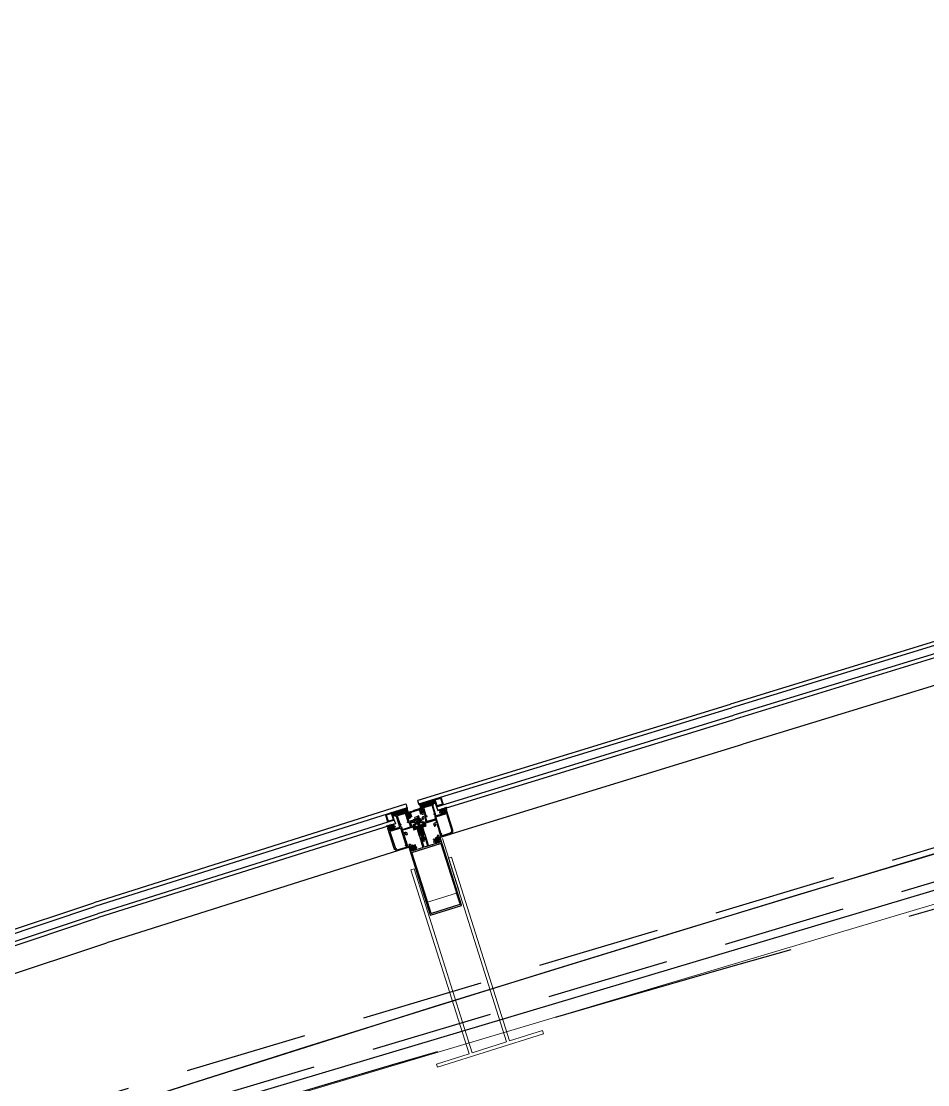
# Model space of a CAD drawing. Header units: millimetres. Extents: x 62878 to 70819, y -67946 to -61850.
# Drawn here: x 63865.6 to 64004.2, y -62185.2 to -62022.5 of the extents above; entities that cross this region are included whole.
import ezdxf

# ---------------------------------------------------------------- set-up
doc = ezdxf.new("R2010")
doc.units = ezdxf.units.MM
doc.linetypes.add('HIDDEN', pattern=[0.375, 0.25, -0.125])
doc.layers.add('alan hesabı1', color=7, linetype='Continuous', plot=False)
for name, color, linetype, lineweight in [('BA DÖŞ.-yeni', 11, 'Continuous', 30), ('Dog_dos_yeni', 63, 'Continuous', 5), ('DOGRAMA', 171, 'Continuous', 0), ('DUV.ALÇ.-yeni', 20, 'Continuous', 25), ('GOR-2', 152, 'Continuous', 20)]:
    doc.layers.add(name, color=color, linetype=linetype, lineweight=lineweight)
pattern_1 = [(332.55141, (63824.86713, -62189.18215), (-0.07317621, -0.14087869), [])]
pattern_2 = [(242.09214, (64034.75655, -62123.7054), (0.1402876, -0.0743031), [])]

# ---------------------------------------------------------------- blocks, each defined once
blk = doc.blocks.new('a2we')
at = {"lineweight": 5, "ltscale": 0.5}
for p, q in [((-198.1, -420.1), (-197.1, -419.7)), ((-194.9, -421.4), (-198.1, -420.1)), ((-193.9, -421), (-198.1, -420.1)), ((-198.1, -422.7), (-197.1, -422.3)), ((-194.9, -424), (-198.1, -422.7)), ((-193.9, -423.6), (-198.1, -422.7)), ((-197.6, -417.6), (-196.6, -417.2)), ((-194.2, -418.3), (-197.6, -417.6)), ((-195.2, -418.6), (-197.6, -417.6)), ((-196.9, -417.9), (-197.1, -418.3)), ((-197.1, -419.7), (-197.1, -418.4)), ((-197.1, -419.7), (-193.9, -421)), ((-197.1, -419.7), (-193.9, -421)), ((-197.1, -422.3), (-197.1, -420.5)), ((-197.1, -422.3), (-193.9, -423.6)), ((-197.1, -422.3), (-193.9, -423.6)), ((-196, -415.3), (-196.6, -417.2)), ((-196.6, -417.2), (-194.2, -418.3)), ((-196, -415.3), (-195.5, -417.7)), ((-194.2, -418.3), (-195.2, -418.6)), ((-195.2, -418.6), (-194.9, -419.3)), ((-194.9, -420.6), (-194.9, -419.4)), ((-193.9, -421), (-194.9, -421.4)), ((-194.9, -423.2), (-194.9, -421.4)), ((-198.1, -425.2), (-197.1, -424.9)), ((-194.9, -426.5), (-198.1, -425.2)), ((-193.9, -426.1), (-198.1, -425.2)), ((-198.1, -427.7), (-197.1, -427.3)), ((-194.9, -429), (-198.1, -427.7)), ((-193.9, -428.6), (-198.1, -427.7)), ((-198.1, -429.9), (-197.1, -429.6)), ((-194.9, -431.2), (-198.1, -429.9)), ((-193.9, -430.9), (-198.1, -429.9)), ((-198.1, -432.2), (-197.1, -431.8)), ((-194.9, -433.5), (-198.1, -432.2)), ((-193.9, -433.1), (-198.1, -432.2)), ((-198.1, -434.4), (-197.1, -434.1)), ((-194.9, -435.7), (-198.1, -434.4)), ((-193.9, -435.4), (-198.1, -434.4)), ((-198.1, -436.7), (-197.1, -436.4)), ((-194.9, -438), (-198.1, -436.7)), ((-193.9, -437.7), (-198.1, -436.7)), ((-198.1, -439), (-197.1, -438.7)), ((-194.9, -440.3), (-198.1, -439)), ((-193.9, -440), (-198.1, -439)), ((-197.1, -424.9), (-197.1, -423.1)), ((-197.1, -424.9), (-193.9, -426.1)), ((-197.1, -424.9), (-193.9, -426.1)), ((-197.1, -427.3), (-197.1, -425.6)), ((-197.1, -427.3), (-193.9, -428.6)), ((-197.1, -427.3), (-193.9, -428.6)), ((-197.1, -429.6), (-197.1, -428)), ((-197.1, -429.6), (-193.9, -430.9)), ((-197.1, -429.6), (-193.9, -430.9)), ((-197.1, -431.8), (-197.1, -430.3)), ((-197.1, -431.8), (-193.9, -433.1)), ((-197.1, -431.8), (-193.9, -433.1)), ((-197.1, -434.1), (-197.1, -432.5)), ((-197.1, -434.1), (-193.9, -435.4)), ((-197.1, -434.1), (-193.9, -435.4)), ((-197.1, -436.4), (-197.1, -434.8)), ((-197.1, -436.4), (-193.9, -437.7)), ((-197.1, -436.4), (-193.9, -437.7)), ((-197.1, -438.7), (-197.1, -437.1)), ((-197.1, -438.7), (-193.9, -440)), ((-197.1, -438.7), (-193.9, -440)), ((-193.9, -423.6), (-194.9, -424)), ((-194.9, -425.7), (-194.9, -424)), ((-193.9, -426.1), (-194.9, -426.5)), ((-194.9, -428.2), (-194.9, -426.5)), ((-193.9, -428.6), (-194.9, -429)), ((-194.9, -430.5), (-194.9, -429)), ((-193.9, -430.9), (-194.9, -431.2)), ((-194.9, -432.7), (-194.9, -431.2)), ((-193.9, -433.1), (-194.9, -433.5)), ((-194.9, -435), (-194.9, -433.5)), ((-193.9, -435.4), (-194.9, -435.7)), ((-194.9, -437.3), (-194.9, -435.7)), ((-193.9, -437.7), (-194.9, -438)), ((-194.9, -439.6), (-194.9, -438)), ((-192.8, -453.3), (-199.2, -453.3)), ((-199.2, -454.6), (-199.2, -453.3)), ((-198.1, -441.3), (-197.1, -441)), ((-194.9, -442.6), (-198.1, -441.3)), ((-193.9, -442.3), (-198.1, -441.3)), ((-198.1, -443.6), (-197.1, -443.3)), ((-194.9, -444.9), (-198.1, -443.6)), ((-193.9, -444.6), (-198.1, -443.6)), ((-198.1, -445.9), (-197.1, -445.6)), ((-193.9, -446.9), (-198.1, -445.9)), ((-194.9, -447.2), (-198.1, -445.9)), ((-197.1, -447.9), (-198.1, -448.2)), ((-194.9, -449.5), (-198.1, -448.2)), ((-198.1, -448.2), (-193.9, -449.2)), ((-198.1, -450.5), (-197.1, -450.2)), ((-194.9, -451.8), (-198.1, -450.5)), ((-193.9, -451.5), (-198.1, -450.5)), ((-197.1, -441), (-197.1, -439.4)), ((-197.1, -441), (-193.9, -442.3)), ((-197.1, -443.3), (-197.1, -441.7)), ((-197.1, -443.3), (-193.9, -444.6)), ((-197.1, -445.6), (-197.1, -444)), ((-197.1, -445.6), (-193.9, -446.9)), ((-197.1, -445.6), (-193.9, -446.9)), ((-197.1, -447.9), (-197.1, -446.3)), ((-193.9, -449.2), (-197.1, -447.9)), ((-197.1, -450.2), (-197.1, -448.6)), ((-197.1, -450.2), (-193.9, -451.5)), ((-197.1, -453.3), (-197.1, -450.9)), ((-193.9, -440), (-194.9, -440.3)), ((-194.9, -441.8), (-194.9, -440.3)), ((-193.9, -442.3), (-194.9, -442.6)), ((-194.9, -444.1), (-194.9, -442.6)), ((-193.9, -444.6), (-194.9, -444.9)), ((-194.9, -446.4), (-194.9, -444.9)), ((-193.9, -446.9), (-194.9, -447.2)), ((-194.9, -448.7), (-194.9, -447.2)), ((-193.9, -449.2), (-194.9, -449.5)), ((-194.9, -451), (-194.9, -449.5)), ((-193.9, -451.5), (-194.9, -451.8)), ((-194.9, -453.3), (-194.9, -451.8)), ((-192.8, -454.6), (-192.8, -453.3))]:
    blk.add_line(p, q, dxfattribs=at)
blk.add_lwpolyline([(-196.5, -455.7), (-196.1, -455.4), (-195.9, -455.4), (-195.6, -455.7)], dxfattribs=at)
for centre, radius, start, end in [((-196.9, -418.4), 0.2, 155.3251, 180), ((-195.1, -419.4), 0.2, 0, 19.1116), ((-195.7, -449.5), 6.19, 234.7573, 262.4905), ((-196.4, -449.5), 6.19, 277.5095, 305.2427)]:
    blk.add_arc(centre, radius, start, end, dxfattribs=at)

msp = doc.modelspace()

# ---------------------------------------------------------------- hatches: boundary and pattern name
at = {"layer": 'DOGRAMA', "lineweight": -2}
h = msp.add_hatch(dxfattribs=at)
h.set_pattern_fill('ANSI31', color=256, scale=0.04, angle=669.9197, style=0)
h.set_pattern_definition([(332.09214, (63805.13343, -62194.31222), (-0.05944248, -0.11223008), [])])
h.paths.add_polyline_path([(63927.89, -62142.4, 0.414214), (63927.88, -62142.43), (63926.63, -62142.82, 0.153231), (63926.36, -62142.27), (63927.73, -62141.85)])
h.paths.add_polyline_path([(63928.17, -62142.34), (63927.93, -62142.42, 0.414214), (63927.89, -62142.4), (63927.73, -62141.85), (63927.99, -62141.77)])
h = msp.add_hatch(dxfattribs=at)
h.set_pattern_fill('AR-HBONE', color=256, scale=0.03, angle=669.9197, style=0)
h.set_pattern_definition([(242.09214, (63943.37818, -62175.14155), (0.04987805, -0.1622103), [0.36, -0.12]), (332.09214, (63943.32202, -62175.2476), (0.04987805, -0.1622103), [0.36, -0.12])])
h.paths.add_polyline_path([(63928.67, -62142.19), (63928.91, -62142.12), (63928.73, -62141.54), (63927.99, -62141.77), (63928.17, -62142.34)])
h = msp.add_hatch(dxfattribs=at)
h.set_pattern_fill('AR-HBONE', color=256, scale=0.03, angle=671.2975, style=0)
h.set_pattern_definition([(332.5514, (63929.2844, -62179.55311), (0.05117667, -0.16180528), [0.36, -0.12]), (242.5514, (63929.39089, -62179.60842), (0.05117667, -0.16180528), [0.36, -0.12])])
h.paths.add_polyline_path([(63922.66, -62144.08), (63922.42, -62144.16), (63922.24, -62143.59), (63922.97, -62143.35), (63923.15, -62143.92)])
h = msp.add_hatch(dxfattribs=at)
h.set_pattern_fill('ANSI31', color=256, scale=0.04, angle=671.2975, style=0)
h.set_pattern_definition([(242.55141, (64053.91691, -62116.73701), (0.11270295, -0.05854097), [])])
h.paths.add_polyline_path([(63923.41, -62143.81, -0.414214), (63923.44, -62143.83), (63924.69, -62143.44, -0.153231), (63924.6, -62142.84), (63923.24, -62143.27)])
h.paths.add_polyline_path([(63923.15, -62143.92), (63923.39, -62143.85, -0.414214), (63923.41, -62143.81), (63923.24, -62143.27), (63922.97, -62143.35)])
h = msp.add_hatch(dxfattribs=at)
h.set_pattern_fill('ANSI31', color=256, scale=0.05, angle=671.2975, style=0)
h.set_pattern_definition(pattern_1)
edge = h.paths.add_edge_path(flags=16)
edge.add_arc((63925.35, -62143.79), 0.668, 190.6757, 204.4271, ccw=False)
edge.add_line((63924.69, -62143.91), (63924.97, -62143.83))
edge.add_line((63924.97, -62143.83), (63925.02, -62143.98))
edge.add_line((63925.02, -62143.98), (63924.74, -62144.07))
edge = h.paths.add_edge_path()
edge.add_line((63925.19, -62144.26), (63925.08, -62144.29))
edge.add_line((63925.08, -62144.29), (63925.01, -62144.07))
edge.add_line((63925.01, -62144.07), (63924.83, -62144.12))
edge.add_line((63924.83, -62144.12), (63924.87, -62144.24))
edge.add_line((63924.87, -62144.24), (63924.77, -62144.27))
edge.add_arc((63925.01, -62143.9), 0.442, 158.2438, 236.8591, ccw=False)
edge.add_line((63924.6, -62143.73), (63924.7, -62143.7))
edge.add_line((63924.7, -62143.7), (63924.73, -62143.82))
edge.add_line((63924.73, -62143.82), (63924.91, -62143.76))
edge.add_line((63924.91, -62143.76), (63924.84, -62143.53))
edge.add_line((63924.84, -62143.53), (63925.79, -62143.22))
edge.add_arc((63925.81, -62143.27), 0.05, -65.7388, 107.5514, ccw=False)
edge.add_line((63925.83, -62143.32), (63925.13, -62143.59))
edge.add_arc((63925.16, -62143.69), 0.1, 111.1261, 197.5514)
edge.add_line((63925.07, -62143.72), (63925.22, -62144.2))
edge.add_arc((63925.17, -62144.21), 0.05, -72.4486, 17.5514, ccw=False)
h = msp.add_hatch(dxfattribs=at)
h.set_pattern_fill('ANSI31', color=256, scale=0.05, angle=669.9197, style=0)
h.set_pattern_definition(pattern_2)
edge = h.paths.add_edge_path(flags=16)
edge.add_arc((63926.28, -62143.48), 0.668, 10.2165, 23.9678)
edge.add_line((63926.89, -62143.21), (63926.62, -62143.3))
edge.add_line((63926.62, -62143.3), (63926.67, -62143.45))
edge.add_line((63926.67, -62143.45), (63926.94, -62143.37))
edge = h.paths.add_edge_path()
edge.add_line((63926.69, -62143.78), (63926.79, -62143.75))
edge.add_line((63926.79, -62143.75), (63926.72, -62143.52))
edge.add_line((63926.72, -62143.52), (63926.9, -62143.46))
edge.add_line((63926.9, -62143.46), (63926.94, -62143.58))
edge.add_line((63926.94, -62143.58), (63927.03, -62143.55))
edge.add_arc((63926.62, -62143.38), 0.442, 337.7845, 416.3998)
edge.add_line((63926.87, -62143.01), (63926.77, -62143.04))
edge.add_line((63926.77, -62143.04), (63926.81, -62143.15))
edge.add_line((63926.81, -62143.15), (63926.63, -62143.21))
edge.add_line((63926.63, -62143.21), (63926.56, -62142.98))
edge.add_line((63926.56, -62142.98), (63925.6, -62143.27))
edge.add_arc((63925.61, -62143.31), 0.05, 107.0921, 280.3823)
edge.add_line((63925.62, -62143.36), (63926.36, -62143.19))
edge.add_arc((63926.38, -62143.29), 0.1, 17.0921, 103.5174, ccw=False)
edge.add_line((63926.48, -62143.26), (63926.62, -62143.75))
edge.add_arc((63926.67, -62143.73), 0.05, 197.0921, 287.0921)
h = msp.add_hatch(dxfattribs=at)
h.set_pattern_fill('ANSI31', color=256, scale=0.05, angle=669.9197, style=0)
h.set_pattern_definition(pattern_2)
edge = h.paths.add_edge_path(flags=16)
edge.add_arc((63930.06, -62143.16), 0.4, 275.5552, 298.6291, ccw=False)
edge.add_line((63930.1, -62143.56), (63930.03, -62143.32))
edge.add_line((63930.03, -62143.32), (63930.18, -62143.27))
edge.add_line((63930.18, -62143.27), (63930.26, -62143.51))
edge = h.paths.add_edge_path()
edge.add_arc((63930.06, -62143.16), 0.5, 250.2222, 323.962, ccw=False)
edge.add_line((63929.9, -62143.63), (63929.87, -62143.54))
edge.add_line((63929.87, -62143.54), (63929.98, -62143.5))
edge.add_line((63929.98, -62143.5), (63929.96, -62143.45))
edge.add_arc((63929.87, -62143.47), 0.1, 17.0921, 107.0921)
edge.add_line((63929.84, -62143.38), (63929.63, -62143.44))
edge.add_line((63929.63, -62143.44), (63929.58, -62143.27))
edge.add_line((63929.58, -62143.27), (63929.61, -62143.26))
edge.add_arc((63929.63, -62143.32), 0.065, 38.6828, 107.0921, ccw=False)
edge.add_arc((63929.71, -62143.26), 0.0327, 218.6828, 412.5224)
edge.add_arc((63929.63, -62143.41), 0.199, 61.1759, 111.4418)
edge.add_arc((63929.55, -62143.18), 0.05, 108.0643, 285.5775, ccw=False)
edge.add_arc((63929.63, -62143.44), 0.323, 68.7065, 108.0328, ccw=False)
edge.add_arc((63929.76, -62143.12), 0.02, 248.7065, 317.0921)
edge.add_line((63929.77, -62143.13), (63929.92, -62142.97))
edge.add_arc((63929.93, -62142.98), 0.015, -22.9079, 137.0921, ccw=False)
edge.add_line((63929.94, -62142.98), (63929.9, -62143.1))
edge.add_arc((63929.91, -62143.11), 0.02, 157.0921, 317.0921)
edge.add_line((63929.93, -62143.12), (63930.13, -62142.9))
edge.add_arc((63930.14, -62142.91), 0.015, -22.9079, 137.0921, ccw=False)
edge.add_line((63930.15, -62142.92), (63930.11, -62143.03))
edge.add_arc((63930.13, -62143.04), 0.02, 157.0921, 317.0921)
edge.add_line((63930.14, -62143.06), (63930.34, -62142.84))
edge.add_arc((63930.35, -62142.85), 0.015, -22.9079, 137.0921, ccw=False)
edge.add_line((63930.36, -62142.86), (63930.32, -62142.97))
edge.add_arc((63930.34, -62142.98), 0.02, 157.0921, 317.0921)
edge.add_line((63930.35, -62142.99), (63930.55, -62142.77))
edge.add_arc((63930.56, -62142.79), 0.015, -22.9079, 137.0921, ccw=False)
edge.add_line((63930.58, -62142.79), (63930.53, -62142.9))
edge.add_arc((63930.62, -62142.94), 0.1, 157.0921, 197.0921)
edge.add_line((63930.53, -62142.97), (63930.58, -62143.15))
edge.add_line((63930.58, -62143.15), (63930.37, -62143.21))
edge.add_arc((63930.4, -62143.31), 0.1, 107.0921, 197.0921)
edge.add_line((63930.31, -62143.34), (63930.33, -62143.4))
edge.add_line((63930.33, -62143.4), (63930.44, -62143.36))
edge.add_line((63930.44, -62143.36), (63930.47, -62143.46))
h = msp.add_hatch(dxfattribs=at)
h.set_pattern_fill('ANSI31', color=256, scale=0.05, angle=671.2975, style=0)
h.set_pattern_definition(pattern_1)
edge = h.paths.add_edge_path(flags=16)
edge.add_arc((63922.06, -62145.68), 0.4, 276.0145, 299.0884)
edge.add_line((63922.25, -62146.03), (63922.18, -62145.79))
edge.add_line((63922.18, -62145.79), (63922.02, -62145.83))
edge.add_line((63922.02, -62145.83), (63922.1, -62146.07))
edge = h.paths.add_edge_path()
edge.add_arc((63922.06, -62145.68), 0.5, 250.6815, 324.4213)
edge.add_line((63922.47, -62145.97), (63922.44, -62145.87))
edge.add_line((63922.44, -62145.87), (63922.32, -62145.91))
edge.add_line((63922.32, -62145.91), (63922.3, -62145.85))
edge.add_arc((63922.4, -62145.82), 0.1, 107.5514, 197.5514, ccw=False)
edge.add_line((63922.37, -62145.73), (63922.58, -62145.66))
edge.add_line((63922.58, -62145.66), (63922.52, -62145.49))
edge.add_line((63922.52, -62145.49), (63922.49, -62145.5))
edge.add_arc((63922.51, -62145.56), 0.065, 107.5514, 175.9607)
edge.add_arc((63922.41, -62145.55), 0.0327, 162.1211, 355.9607, ccw=False)
edge.add_arc((63922.56, -62145.63), 0.199, 103.2017, 153.4676, ccw=False)
edge.add_arc((63922.49, -62145.39), 0.05, 289.066, 466.5793)
edge.add_arc((63922.57, -62145.65), 0.323, 106.6108, 145.9371)
edge.add_arc((63922.29, -62145.46), 0.02, 257.5514, 325.9371, ccw=False)
edge.add_line((63922.28, -62145.48), (63922.07, -62145.43))
edge.add_arc((63922.06, -62145.45), 0.015, 77.5514, 237.5514)
edge.add_line((63922.06, -62145.46), (63922.16, -62145.53))
edge.add_arc((63922.15, -62145.54), 0.02, -102.4486, 57.5514, ccw=False)
edge.add_line((63922.15, -62145.56), (63921.86, -62145.5))
edge.add_arc((63921.85, -62145.51), 0.015, 77.5514, 237.5514)
edge.add_line((63921.85, -62145.53), (63921.95, -62145.59))
edge.add_arc((63921.94, -62145.61), 0.02, -102.4486, 57.5514, ccw=False)
edge.add_line((63921.94, -62145.63), (63921.65, -62145.57))
edge.add_arc((63921.64, -62145.58), 0.015, 77.5514, 237.5514)
edge.add_line((63921.64, -62145.59), (63921.74, -62145.66))
edge.add_arc((63921.73, -62145.68), 0.02, -102.4486, 57.5514, ccw=False)
edge.add_line((63921.73, -62145.7), (63921.44, -62145.63))
edge.add_arc((63921.44, -62145.65), 0.015, 77.5514, 237.5514)
edge.add_line((63921.43, -62145.66), (63921.52, -62145.72))
edge.add_arc((63921.47, -62145.81), 0.1, 17.5514, 57.5514, ccw=False)
edge.add_line((63921.57, -62145.78), (63921.62, -62145.96))
edge.add_line((63921.62, -62145.96), (63921.83, -62145.89))
edge.add_arc((63921.86, -62145.99), 0.1, 17.5514, 107.5514, ccw=False)
edge.add_line((63921.96, -62145.96), (63921.98, -62146.02))
edge.add_line((63921.98, -62146.02), (63921.86, -62146.05))
edge.add_line((63921.86, -62146.05), (63921.89, -62146.15))
h = msp.add_hatch(dxfattribs=at)
h.set_pattern_fill('ANSI31', color=256, scale=0.05, angle=671.2975, style=0)
h.set_pattern_definition(pattern_1)
edge = h.paths.add_edge_path(flags=16)
edge.add_arc((63926.75, -62146.76), 0.05, 197.5514, 287.5514)
edge.add_line((63926.77, -62146.81), (63926.83, -62146.79))
edge.add_arc((63926.81, -62146.74), 0.05, 287.5514, 377.5514)
edge.add_line((63926.86, -62146.73), (63926.79, -62146.51))
edge.add_line((63926.79, -62146.51), (63926.64, -62146.56))
edge.add_line((63926.64, -62146.56), (63926.71, -62146.78))
h.paths.add_polyline_path([(63926.59, -62146.42), (63926.75, -62146.37), (63926.66, -62146.11), (63926.51, -62146.16)], flags=16)
edge = h.paths.add_edge_path()
edge.add_arc((63926.86, -62146.71), 0.2, 306.9852, 377.5514)
edge.add_line((63927.06, -62146.65), (63927.04, -62146.6))
edge.add_line((63927.04, -62146.6), (63926.98, -62146.62))
edge.add_line((63926.98, -62146.62), (63926.94, -62146.49))
edge.add_line((63926.94, -62146.49), (63926.96, -62146.45))
edge.add_arc((63926.87, -62146.41), 0.1, 332.5514, 377.5514)
edge.add_line((63926.97, -62146.38), (63926.93, -62146.25))
edge.add_line((63926.93, -62146.25), (63926.87, -62146.27))
edge.add_line((63926.87, -62146.27), (63926.83, -62146.15))
edge.add_line((63926.83, -62146.15), (63926.91, -62146.01))
edge.add_line((63926.91, -62146.01), (63927.01, -62145.98))
edge.add_line((63927.01, -62145.98), (63926.93, -62145.74))
edge.add_line((63926.93, -62145.74), (63927, -62145.77))
edge.add_line((63927, -62145.77), (63927.47, -62145.62))
edge.add_line((63927.47, -62145.62), (63927.38, -62145.31))
edge.add_arc((63927.09, -62145.4), 0.3, 17.5514, 77.5514)
edge.add_line((63927.15, -62145.11), (63926.67, -62145))
edge.add_arc((63926.67, -62145.03), 0.03, 77.5514, 167.5514)
edge.add_line((63926.64, -62145.02), (63926.63, -62145.08))
edge.add_arc((63926.65, -62145.09), 0.03, 167.5514, 257.5514)
edge.add_line((63926.65, -62145.12), (63927.03, -62145.2))
edge.add_arc((63926.98, -62145.4), 0.2, 15.6318, 77.5514, ccw=False)
edge.add_arc((63927.08, -62145.38), 0.1, -132.4486, 20.2663, ccw=False)
edge.add_arc((63926.95, -62145.52), 0.1, 47.5514, 107.5514)
edge.add_line((63926.92, -62145.43), (63926.61, -62145.53))
edge.add_arc((63926.59, -62145.48), 0.05, 197.5514, 287.5514, ccw=False)
edge.add_line((63926.54, -62145.5), (63926.53, -62145.45))
edge.add_arc((63926.48, -62145.46), 0.05, 17.5514, 107.5514)
edge.add_line((63926.47, -62145.42), (63926.27, -62145.48))
edge.add_arc((63926.29, -62145.52), 0.05, 107.5514, 197.5514)
edge.add_line((63926.24, -62145.54), (63926.26, -62145.59))
edge.add_arc((63926.21, -62145.6), 0.05, -72.4486, 17.5514, ccw=False)
edge.add_line((63926.22, -62145.65), (63925.91, -62145.75))
edge.add_arc((63925.94, -62145.84), 0.1, 107.5514, 167.5514)
edge.add_arc((63925.75, -62145.8), 0.1, 194.8366, 347.5514, ccw=False)
edge.add_arc((63925.84, -62145.76), 0.2, 137.5514, 199.471, ccw=False)
edge.add_line((63925.69, -62145.62), (63925.95, -62145.34))
edge.add_arc((63925.93, -62145.32), 0.03, 317.5514, 407.5514)
edge.add_line((63925.95, -62145.3), (63925.91, -62145.25))
edge.add_arc((63925.89, -62145.28), 0.03, 47.5514, 137.5514)
edge.add_line((63925.86, -62145.26), (63925.53, -62145.62))
edge.add_arc((63925.75, -62145.82), 0.3, 137.5514, 197.5514)
edge.add_line((63925.47, -62145.91), (63925.57, -62146.22))
edge.add_line((63925.57, -62146.22), (63926.04, -62146.07))
edge.add_line((63926.04, -62146.07), (63926.08, -62146.01))
edge.add_line((63926.08, -62146.01), (63926.15, -62146.25))
edge.add_line((63926.15, -62146.25), (63926.26, -62146.22))
edge.add_line((63926.26, -62146.22), (63926.4, -62146.29))
edge.add_line((63926.4, -62146.29), (63926.43, -62146.41))
edge.add_line((63926.43, -62146.41), (63926.38, -62146.43))
edge.add_line((63926.38, -62146.43), (63926.42, -62146.55))
edge.add_arc((63926.51, -62146.52), 0.1, 197.5514, 242.5514)
edge.add_line((63926.47, -62146.61), (63926.5, -62146.63))
edge.add_line((63926.5, -62146.63), (63926.54, -62146.75))
edge.add_line((63926.54, -62146.75), (63926.49, -62146.77))
edge.add_line((63926.49, -62146.77), (63926.5, -62146.83))
edge.add_arc((63926.69, -62146.77), 0.2, 197.5514, 268.1176)
edge.add_arc((63926.7, -62146.5), 0.471, 268.1176, 306.9852)
h = msp.add_hatch(dxfattribs=at)
h.set_pattern_fill('ANSI31', color=256, scale=0.05, angle=671.2975, style=0)
h.set_pattern_definition([(242.55141, (64034.56194, -62122.8587), (0.14087869, -0.07317621), [])])
edge = h.paths.add_edge_path()
edge.add_arc((63929.74, -62147.47), 0.1, 157.5514, 197.5514)
edge.add_line((63929.64, -62147.5), (63929.69, -62147.66))
edge.add_line((63929.69, -62147.66), (63929.48, -62147.73))
edge.add_arc((63929.51, -62147.82), 0.1, 107.5514, 197.5514)
edge.add_line((63929.42, -62147.85), (63929.44, -62147.91))
edge.add_line((63929.44, -62147.91), (63929.55, -62147.87))
edge.add_line((63929.55, -62147.87), (63929.58, -62147.97))
edge.add_arc((63929.17, -62147.68), 0.5, 250.6815, 324.4213, ccw=False)
edge.add_line((63929.01, -62148.15), (63928.98, -62148.05))
edge.add_line((63928.98, -62148.05), (63929.09, -62148.02))
edge.add_line((63929.09, -62148.02), (63929.07, -62147.96))
edge.add_arc((63928.98, -62147.99), 0.1, 17.5514, 107.5514)
edge.add_line((63928.95, -62147.9), (63928.74, -62147.96))
edge.add_line((63928.74, -62147.96), (63928.69, -62147.81))
edge.add_line((63928.69, -62147.81), (63928.73, -62147.8))
edge.add_arc((63928.75, -62147.86), 0.065, 39.1421, 107.5514, ccw=False)
edge.add_arc((63928.82, -62147.8), 0.0327, 219.1421, 412.9817)
edge.add_arc((63928.7, -62147.96), 0.242, 52.3539, 97.8607)
edge.add_arc((63928.65, -62147.68), 0.05, 108.5236, 286.0368, ccw=False)
edge.add_arc((63928.68, -62148), 0.372, 61.0514, 97.7029, ccw=False)
edge.add_arc((63928.87, -62147.65), 0.02, 249.1657, 317.5514)
edge.add_line((63928.88, -62147.67), (63929.03, -62147.5))
edge.add_arc((63929.04, -62147.51), 0.015, -22.4486, 137.5514, ccw=False)
edge.add_line((63929.06, -62147.52), (63929.01, -62147.63))
edge.add_arc((63929.03, -62147.64), 0.02, 157.5514, 317.5514)
edge.add_line((63929.04, -62147.65), (63929.24, -62147.44))
edge.add_arc((63929.25, -62147.45), 0.015, -22.4486, 137.5514, ccw=False)
edge.add_line((63929.27, -62147.45), (63929.22, -62147.57))
edge.add_arc((63929.24, -62147.57), 0.02, 157.5514, 317.5514)
edge.add_line((63929.25, -62147.59), (63929.45, -62147.37))
edge.add_arc((63929.46, -62147.38), 0.015, -22.4486, 137.5514, ccw=False)
edge.add_line((63929.48, -62147.39), (63929.43, -62147.5))
edge.add_arc((63929.45, -62147.51), 0.02, 157.5514, 317.5514)
edge.add_line((63929.46, -62147.52), (63929.66, -62147.3))
edge.add_arc((63929.67, -62147.32), 0.015, -22.4486, 137.5514, ccw=False)
edge.add_line((63929.69, -62147.32), (63929.64, -62147.43))
edge = h.paths.add_edge_path(flags=16)
edge.add_line((63929.21, -62148.05), (63929.15, -62147.86))
edge.add_arc((63929.18, -62147.85), 0.03, 107.5514, 197.5514, ccw=False)
edge.add_line((63929.17, -62147.83), (63929.26, -62147.8))
edge.add_arc((63929.27, -62147.82), 0.03, 17.5514, 107.5514, ccw=False)
edge.add_line((63929.3, -62147.82), (63929.36, -62148))
edge.add_arc((63929.33, -62148.01), 0.03, -64.6822, 17.5514, ccw=False)
edge.add_arc((63929.17, -62147.68), 0.4, 279.785, 295.3178, ccw=False)
edge.add_arc((63929.24, -62148.04), 0.03, 197.5514, 279.785, ccw=False)
h = msp.add_hatch(dxfattribs=at)
h.set_pattern_fill('ANSI31', color=256, scale=0.05, angle=671.2975, style=0)
h.set_pattern_definition(pattern_1)
edge = h.paths.add_edge_path()
edge.add_arc((63924.78, -62149.03), 0.1, 17.5514, 57.5514, ccw=False)
edge.add_line((63924.87, -62149), (63924.93, -62149.17))
edge.add_line((63924.93, -62149.17), (63925.13, -62149.1))
edge.add_arc((63925.17, -62149.2), 0.1, 17.5514, 107.5514, ccw=False)
edge.add_line((63925.26, -62149.17), (63925.28, -62149.22))
edge.add_line((63925.28, -62149.22), (63925.16, -62149.26))
edge.add_line((63925.16, -62149.26), (63925.19, -62149.36))
edge.add_arc((63925.36, -62148.88), 0.5, 250.6815, 324.4213)
edge.add_line((63925.77, -62149.17), (63925.74, -62149.08))
edge.add_line((63925.74, -62149.08), (63925.62, -62149.12))
edge.add_line((63925.62, -62149.12), (63925.6, -62149.06))
edge.add_arc((63925.7, -62149.03), 0.1, 107.5514, 197.5514, ccw=False)
edge.add_line((63925.67, -62148.93), (63925.88, -62148.87))
edge.add_line((63925.88, -62148.87), (63925.83, -62148.71))
edge.add_line((63925.83, -62148.71), (63925.79, -62148.73))
edge.add_arc((63925.81, -62148.79), 0.065, 107.5514, 175.9607)
edge.add_arc((63925.72, -62148.78), 0.0327, 162.1211, 355.9607, ccw=False)
edge.add_arc((63925.92, -62148.84), 0.242, 117.2421, 162.7489, ccw=False)
edge.add_arc((63925.79, -62148.58), 0.05, 289.066, 466.5793)
edge.add_arc((63925.94, -62148.86), 0.372, 117.3999, 154.0514)
edge.add_arc((63925.59, -62148.69), 0.02, 257.5514, 325.9371, ccw=False)
edge.add_line((63925.59, -62148.71), (63925.37, -62148.66))
edge.add_arc((63925.37, -62148.68), 0.015, 77.5514, 237.5514)
edge.add_line((63925.36, -62148.69), (63925.47, -62148.75))
edge.add_arc((63925.46, -62148.77), 0.02, -102.4486, 57.5514, ccw=False)
edge.add_line((63925.45, -62148.79), (63925.17, -62148.73))
edge.add_arc((63925.16, -62148.74), 0.015, 77.5514, 237.5514)
edge.add_line((63925.15, -62148.75), (63925.26, -62148.82))
edge.add_arc((63925.25, -62148.84), 0.02, -102.4486, 57.5514, ccw=False)
edge.add_line((63925.24, -62148.86), (63924.96, -62148.79))
edge.add_arc((63924.95, -62148.81), 0.015, 77.5514, 237.5514)
edge.add_line((63924.94, -62148.82), (63925.05, -62148.89))
edge.add_arc((63925.04, -62148.9), 0.02, -102.4486, 57.5514, ccw=False)
edge.add_line((63925.03, -62148.92), (63924.75, -62148.86))
edge.add_arc((63924.74, -62148.87), 0.015, 77.5514, 237.5514)
edge.add_line((63924.73, -62148.89), (63924.83, -62148.95))
edge = h.paths.add_edge_path(flags=16)
edge.add_line((63925.55, -62149.21), (63925.49, -62149.02))
edge.add_arc((63925.46, -62149.03), 0.03, 17.5514, 107.5514)
edge.add_line((63925.45, -62149), (63925.35, -62149.03))
edge.add_arc((63925.36, -62149.06), 0.03, 107.5514, 197.5514)
edge.add_line((63925.33, -62149.07), (63925.39, -62149.26))
edge.add_arc((63925.42, -62149.25), 0.03, 197.5514, 279.785)
edge.add_arc((63925.36, -62148.88), 0.4, 279.785, 295.3178)
edge.add_arc((63925.52, -62149.22), 0.03, 295.3178, 377.5514)

# ---------------------------------------------------------------- linework, layer by layer
msp.add_lwpolyline([(68896.02, -63031.44), (69030.26, -63071.18), (69185.28, -62547.65), (68893, -62461.11, 1.044368), (68063.2, -62298.73, 0.204375), (63106.96, -62494.78, 0.353953), (62932.94, -62997.83), (63753.18, -65779.6), (64154.95, -67142.15), (65336.72, -66792.62), (65336.7, -66829.11), (65270.54, -66829.07, 0.626789), (65270.2, -67369.07), (65531.84, -67369.23, 0.926242), (66130.09, -67369.61), (66391.73, -67369.77, 0.626743), (66392.07, -66829.77), (66326.15, -66829.73), (66326.17, -66793.24), (67506.16, -67144.13), (68467.02, -63899.09), (68625.2, -63946.04), (68896.02, -63031.42)], format="xyb")
at = {"layer": 'alan hesabı1', "linetype": 'ByBlock'}
msp.add_lwpolyline([(63834.49, -63141.61), (64642.2, -62924.95), (64568.12, -62564.48), (64555.31, -62562.44), (64541.37, -62555.33), (64530.32, -62544.26), (64523.22, -62530.32), (64520.79, -62514.86), (64523.24, -62499.41), (64530.35, -62485.48), (64541.42, -62474.43), (64548.84, -62470.65), (64480.8, -62139.51), (64480.8, -62139.51), (64442.69, -62147.32), (64409.08, -62034.84), (63646.15, -62262.75)], dxfattribs=at)
at = {"layer": 'BA DÖŞ.-yeni', "linetype": 'HIDDEN', "ltscale": 150}
msp.add_arc((65815.04, -68607.15), 6697.94, 70.74616, 109.296847, dxfattribs=at)
at = {"layer": 'Dog_dos_yeni'}
msp.add_lwpolyline([(63929.19, -62182.54), (63945.4, -62177.42), (63945.25, -62176.94), (63940.24, -62178.52), (63931.34, -62150.4), (63930.87, -62150.55), (63939.76, -62178.67), (63934.52, -62180.33), (63925.62, -62152.21), (63925.15, -62152.36), (63934.04, -62180.48), (63929.04, -62182.07), (63929.19, -62182.54)], close=True, dxfattribs=at)
at = {"layer": 'DOGRAMA', "lineweight": -2}
for p, q in [((64021.74, -62112.32), (63974.01, -62126.99)), ((64022.01, -62112.86), (63974.18, -62127.57)), ((64019.99, -62114.74), (63974.54, -62128.71)), ((64020.17, -62115.31), (63974.71, -62129.29)), ((64020.5, -62119.43), (63975.9, -62133.15)), ((63926.28, -62141.67), (63974.01, -62126.99)), ((63926.36, -62142.27), (63974.18, -62127.57)), ((63929.08, -62142.69), (63974.54, -62128.71)), ((63929.26, -62143.26), (63974.71, -62129.29)), ((63931.3, -62146.86), (63975.9, -62133.15)), ((63924.32, -62142.3), (63876.67, -62157.37)), ((63924.45, -62142.36), (63924.32, -62142.3)), ((63924.6, -62142.84), (63924.45, -62142.36)), ((63926.21, -62141.8), (63926.28, -62141.67)), ((63926.36, -62142.27), (63926.21, -62141.8)), ((63928.17, -62142.34), (63927.99, -62141.77)), ((63928.17, -62142.34), (63927.99, -62141.77)), ((63928.17, -62142.34), (63928.91, -62142.12)), ((63928.73, -62141.54), (63928.91, -62142.12)), ((63924.6, -62142.84), (63876.85, -62157.94)), ((63922.24, -62143.59), (63922.42, -62144.16)), ((63923.15, -62143.92), (63922.42, -62144.16)), ((63923.15, -62143.92), (63922.97, -62143.35)), ((63923.15, -62143.92), (63922.97, -62143.35)), ((63929.08, -62142.69), (63929.26, -62143.26)), ((63922.6, -62144.73), (63877.22, -62159.08)), ((63922.78, -62145.3), (63877.41, -62159.65)), ((63922.6, -62144.73), (63922.78, -62145.3)), ((63923.23, -62149.39), (63878.66, -62163.49)), ((63829.25, -62173.21), (63876.67, -62157.37)), ((63829.35, -62173.81), (63876.85, -62157.94)), ((63832.08, -62174.16), (63877.22, -62159.08)), ((63832.27, -62174.73), (63877.41, -62159.65)), ((63834.31, -62178.31), (63878.66, -62163.49))]:
    msp.add_line(p, q, dxfattribs=at)
at = {"layer": 'DOGRAMA'}
for p, q in [((63927.03, -62146.04), (63926.17, -62146.32)), ((63932.57, -62155.78), (63929.98, -62147.58)), ((63927.55, -62157.36), (63932.29, -62155.87)), ((63928.15, -62159.27), (63932.86, -62157.78))]:
    msp.add_line(p, q, dxfattribs=at)
at = {"layer": 'DOGRAMA', "lineweight": -2}
msp.add_lwpolyline([(68355.73, -61957.86, 0.273736), (68066.91, -62277.72, 0.209295), (68023.71, -62283.85, 0.198368), (63201.05, -62451.11)], format="xyb", dxfattribs=at)
at = {"layer": 'DOGRAMA', "lineweight": -2, "ltscale": 0.5}
for points in [[(63930.37, -62143.36), (63930.49, -62143.33), (63930.56, -62143.56, -0.414214), (63930.53, -62143.63), (63929.94, -62143.81, -0.414214), (63929.88, -62143.78), (63929.8, -62143.54), (63929.93, -62143.5, 0.668097), (63929.93, -62143.45), (63929.86, -62143.41, 0.198962), (63929.82, -62143.4), (63929.59, -62143.48, 0.372839), (63929.52, -62143.59, 0.45685), (63929.55, -62143.61), (63929.67, -62143.58), (63929.74, -62143.81, -0.414214), (63929.71, -62143.87), (63929.02, -62144.08, -0.414214), (63928.98, -62144.06), (63928.48, -62142.44, -0.414214), (63928.5, -62142.4), (63928.59, -62142.37, 0.414214), (63928.61, -62142.34), (63928.58, -62142.25, 0.414214), (63928.54, -62142.23), (63926.56, -62142.84, 0.414214), (63926.54, -62142.88), (63926.61, -62143.09, 0.198962), (63926.64, -62143.12), (63926.73, -62143.15, 0.668048), (63926.78, -62143.12), (63926.72, -62142.95), (63926.91, -62142.89, -0.414214), (63926.98, -62142.92), (63927.17, -62143.56, -0.414214), (63927.14, -62143.62), (63926.95, -62143.68), (63926.9, -62143.51, 0.668048), (63926.84, -62143.51), (63926.78, -62143.58, 0.19911), (63926.77, -62143.62), (63926.81, -62143.73, 0.414214), (63926.98, -62143.82), (63927.18, -62143.76, -0.414214), (63927.24, -62143.79), (63927.34, -62144.09, -0.414214), (63927.3, -62144.15), (63926.97, -62144.25, 0.414214), (63926.87, -62144.44), (63926.92, -62144.6, 0.414214), (63926.98, -62144.63), (63927.06, -62144.61, 0.414214), (63927.07, -62144.59), (63927.02, -62144.41), (63927.26, -62144.34), (63927.45, -62144.98), (63927.07, -62145.1), (63927.04, -62145, 0.414214), (63926.98, -62144.97), (63926.93, -62144.98, 0.414214), (63926.9, -62145.05), (63926.92, -62145.12, 0.414214), (63927.17, -62145.26), (63928.91, -62144.72, -0.414214), (63928.95, -62144.74), (63929.06, -62145.09, -0.414214), (63929.04, -62145.13), (63928.73, -62145.22, 0.414214), (63928.63, -62145.41), (63928.68, -62145.58, 0.414214), (63928.81, -62145.65), (63928.83, -62145.64), (63928.88, -62145.63, 0.414214), (63928.9, -62145.59), (63928.84, -62145.41, -0.414214), (63928.86, -62145.37), (63929.09, -62145.3, -0.414214), (63929.13, -62145.32), (63929.4, -62146.2), (63929.44, -62146.22), (63929.42, -62146.26), (63929.69, -62147.14, -0.414214), (63929.67, -62147.18), (63929.44, -62147.25, -0.414214), (63929.4, -62147.23), (63929.35, -62147.08, 0.414214), (63929.32, -62147.06), (63929.27, -62147.07), (63929.25, -62147.08, 0.414214), (63929.18, -62147.21), (63929.23, -62147.34), (63928.92, -62147.44, 0.414214), (63928.9, -62147.48), (63928.91, -62147.49, 0.414214), (63929.03, -62147.56), (63931.21, -62146.89, 0.414214), (63931.54, -62146.27), (63930.6, -62143.2, 0.414214), (63930.56, -62143.18), (63930.4, -62143.23, 0.19911), (63930.37, -62143.25), (63930.33, -62143.32, 0.668097)], [(63921.93, -62146.01), (63921.8, -62146.05), (63921.88, -62146.29, 0.414214), (63921.94, -62146.32), (63922.53, -62146.14, 0.414214), (63922.56, -62146.07), (63922.49, -62145.83), (63922.36, -62145.87, -0.668097), (63922.33, -62145.83), (63922.36, -62145.76, -0.198962), (63922.39, -62145.74), (63922.63, -62145.66, -0.372839), (63922.75, -62145.71, -0.45685), (63922.73, -62145.76), (63922.62, -62145.79), (63922.69, -62146.02, 0.414214), (63922.75, -62146.05), (63923.44, -62145.84, 0.414214), (63923.46, -62145.8), (63922.95, -62144.18, 0.414214), (63922.91, -62144.16), (63922.82, -62144.19, -0.414214), (63922.79, -62144.17), (63922.76, -62144.08, -0.414214), (63922.78, -62144.04), (63924.75, -62143.42, -0.414214), (63924.79, -62143.44), (63924.86, -62143.66, -0.198962), (63924.86, -62143.69), (63924.79, -62143.77, -0.668048), (63924.74, -62143.77), (63924.68, -62143.6), (63924.49, -62143.66, 0.414214), (63924.46, -62143.72), (63924.66, -62144.36, 0.414214), (63924.73, -62144.39), (63924.92, -62144.33), (63924.86, -62144.16, -0.668048), (63924.91, -62144.13), (63925, -62144.15, -0.19911), (63925.03, -62144.18), (63925.06, -62144.29, -0.414214), (63924.97, -62144.46), (63924.77, -62144.53, 0.414214), (63924.74, -62144.59), (63924.83, -62144.88, 0.414214), (63924.89, -62144.92), (63925.23, -62144.81, -0.414214), (63925.41, -62144.91), (63925.46, -62145.07, -0.414214), (63925.43, -62145.13), (63925.36, -62145.16, -0.414214), (63925.33, -62145.14), (63925.28, -62144.97), (63925.04, -62145.05), (63925.24, -62145.69), (63925.62, -62145.57), (63925.59, -62145.47, -0.414214), (63925.62, -62145.41), (63925.67, -62145.39, -0.414214), (63925.73, -62145.43), (63925.76, -62145.5, -0.414214), (63925.63, -62145.75), (63923.89, -62146.3, 0.414214), (63923.87, -62146.34), (63923.98, -62146.69, 0.414214), (63924.02, -62146.71), (63924.33, -62146.61, -0.414214), (63924.51, -62146.71), (63924.57, -62146.88, -0.414214), (63924.5, -62147.01), (63924.48, -62147.01), (63924.44, -62147.03, -0.414214), (63924.4, -62147.01), (63924.34, -62146.83, 0.414214), (63924.3, -62146.81), (63924.08, -62146.88, 0.414214), (63924.06, -62146.92), (63924.33, -62147.8), (63924.32, -62147.84), (63924.35, -62147.86), (63924.63, -62148.74, 0.414214), (63924.67, -62148.76), (63924.9, -62148.68, 0.414214), (63924.92, -62148.65), (63924.87, -62148.49, -0.414214), (63924.89, -62148.46), (63924.94, -62148.44), (63924.96, -62148.44, -0.414214), (63925.08, -62148.5), (63925.13, -62148.64), (63925.43, -62148.54, -0.414214), (63925.47, -62148.56), (63925.47, -62148.58, -0.414214), (63925.41, -62148.71), (63923.23, -62149.39, -0.414214), (63922.61, -62149.07), (63921.64, -62146.01, -0.414214), (63921.66, -62145.97), (63921.82, -62145.92, -0.19911), (63921.86, -62145.92), (63921.93, -62145.96, -0.668097)], [(63925.5, -62145.12), (63925.35, -62145.17, -0.414214), (63925.32, -62145.15), (63925.27, -62145.02, 0.414214), (63925.24, -62145), (63925.1, -62145.04, 0.414214), (63925.07, -62145.1), (63925.23, -62145.61, 0.414214), (63925.3, -62145.65), (63925.55, -62145.56, 0.414214), (63925.59, -62145.5), (63925.56, -62145.42, -0.414214), (63925.59, -62145.36), (63925.96, -62145.24, -0.267949), (63926.06, -62145.26), (63926.23, -62145.41, 0.267949), (63926.26, -62145.42), (63926.45, -62145.36, 0.267949), (63926.47, -62145.34), (63926.53, -62145.07, -0.133822), (63926.55, -62145.03, 0.270236), (63926.59, -62144.83), (63926.49, -62144.5, 0.414214), (63926.36, -62144.43), (63926.11, -62144.51), (63926.09, -62144.55), (63926.05, -62144.53), (63925.51, -62144.7, 0.414214), (63925.44, -62144.83), (63925.52, -62145.09, -0.414214)], [(63926.29, -62145.25), (63926.32, -62145.24, 0.267949), (63926.34, -62145.22), (63926.4, -62144.97, -0.12216), (63926.42, -62144.92, 0.257961), (63926.44, -62144.83), (63926.38, -62144.64, 0.414214), (63926.31, -62144.6), (63925.69, -62144.8, 0.414214), (63925.63, -62144.93), (63925.67, -62145.07, 0.414214), (63925.8, -62145.13), (63926, -62145.07, -0.267949), (63926.1, -62145.09), (63926.26, -62145.24, 0.267949)], [(63926.32, -62145.24), (63926.29, -62145.25, -0.267949), (63926.26, -62145.24), (63926.07, -62145.07, 0.12216), (63926.03, -62145.05, -0.257961), (63925.96, -62144.98), (63925.9, -62144.79, -0.414214), (63925.93, -62144.73), (63926.55, -62144.53, -0.414214), (63926.68, -62144.59), (63926.72, -62144.74, -0.414214), (63926.66, -62144.86), (63926.46, -62144.93, 0.267949), (63926.39, -62145), (63926.34, -62145.22, -0.267949)], [(63926.05, -62148.92, 0.414214), (63925.93, -62148.86), (63925.69, -62148.93, 0.414214), (63925.62, -62149.06), (63925.63, -62149.08), (63925.77, -62149.03), (63925.85, -62149.27, -0.414214), (63925.82, -62149.33), (63925.56, -62149.41), (63925.54, -62149.45), (63925.5, -62149.43), (63925.24, -62149.51, -0.414214), (63925.18, -62149.48), (63925.11, -62149.24), (63925.25, -62149.2), (63925.24, -62149.18, 0.414214), (63925.12, -62149.11), (63924.96, -62149.16, 0.414214), (63924.94, -62149.2), (63928.11, -62159.25, 0.414214), (63928.15, -62159.27), (63932.86, -62157.78, 0.414214), (63932.88, -62157.74), (63929.7, -62147.69, 0.414214), (63929.67, -62147.68), (63929.5, -62147.73, 0.414214), (63929.44, -62147.85), (63929.44, -62147.87), (63929.59, -62147.83), (63929.66, -62148.06, -0.414214), (63929.63, -62148.13), (63929.37, -62148.21), (63929.35, -62148.25), (63929.32, -62148.23), (63929.06, -62148.31, -0.414214), (63929, -62148.28), (63928.92, -62148.04), (63929.06, -62147.99), (63929.06, -62147.97, 0.414214), (63928.93, -62147.91), (63928.69, -62147.98, 0.414214), (63928.63, -62148.11), (63928.63, -62148.13), (63928.78, -62148.08), (63928.85, -62148.32, -0.414214), (63928.82, -62148.38), (63928.39, -62148.52), (63928.37, -62148.56), (63928.34, -62148.54), (63927.91, -62148.67, -0.414214), (63927.85, -62148.64), (63927.31, -62146.92), (63927.27, -62146.9), (63927.29, -62146.86), (63927.03, -62146.04, 0.414214), (63926.97, -62146.01), (63926.94, -62146.02, 0.198912), (63926.91, -62146.04), (63926.86, -62146.13, 0.198912), (63926.86, -62146.17), (63926.89, -62146.25), (63926.91, -62146.24, -0.414214), (63926.95, -62146.26), (63927, -62146.42), (63926.97, -62146.48, 0.198912), (63926.97, -62146.51), (63926.99, -62146.59), (63927.02, -62146.58, -0.414214), (63927.06, -62146.6), (63927.11, -62146.76), (63927.08, -62146.82, 0.198912), (63927.08, -62146.86), (63927.12, -62146.98, -0.414214), (63927.1, -62147.02), (63926.68, -62147.15, -0.414214), (63926.64, -62147.13), (63926.6, -62147.01, 0.198912), (63926.58, -62146.98), (63926.52, -62146.95), (63926.47, -62146.79, -0.414214), (63926.49, -62146.75), (63926.52, -62146.74), (63926.49, -62146.67, 0.198912), (63926.47, -62146.64), (63926.41, -62146.61), (63926.36, -62146.44, -0.414214), (63926.38, -62146.41), (63926.41, -62146.4), (63926.38, -62146.32, 0.198912), (63926.36, -62146.29), (63926.27, -62146.25, 0.198912), (63926.23, -62146.24), (63926.21, -62146.25, 0.414214), (63926.17, -62146.32), (63926.43, -62147.14), (63926.47, -62147.15), (63926.45, -62147.19), (63926.99, -62148.91, -0.414214), (63926.96, -62148.97), (63926.54, -62149.1), (63926.52, -62149.14), (63926.48, -62149.12), (63926.05, -62149.26, -0.414214), (63925.99, -62149.23), (63925.92, -62148.99), (63926.06, -62148.94)], [(63931.99, -62155.51), (63932.09, -62155.84), (63932.66, -62157.63, -0.414214), (63932.64, -62157.66), (63928.27, -62159.05, -0.414214), (63928.23, -62159.03), (63927.67, -62157.24), (63927.56, -62156.91), (63925.29, -62149.72, -0.414214), (63925.31, -62149.68), (63929.67, -62148.3, -0.414214), (63929.71, -62148.32)]]:
    msp.add_lwpolyline(points, format="xyb", close=True, dxfattribs=at)
at = {"layer": 'DOGRAMA', "linetype": 'ByBlock', "lineweight": -2}
for points in [[(63927.51, -62144.65, 1), (63927.49, -62144.59), (63927.47, -62144.51, 1), (63927.45, -62144.45), (63927.41, -62144.32, -0.414214), (63927.44, -62144.25), (63927.57, -62144.21, 0.414214), (63927.61, -62144.15), (63927.6, -62144.13, 0.414214), (63927.56, -62144.11), (63927.5, -62144.13), (63927.1, -62142.83), (63928.34, -62142.45), (63928.74, -62143.75), (63928.67, -62143.77, 0.414214), (63928.65, -62143.81), (63928.66, -62143.84, 0.414214), (63928.72, -62143.87), (63928.77, -62143.85), (63928.85, -62144.11, -0.414214), (63928.83, -62144.15), (63928.8, -62144.16, 0.414214), (63928.78, -62144.2), (63928.89, -62144.54, -0.414214), (63928.87, -62144.58), (63927.65, -62144.95, -0.414214), (63927.59, -62144.92), (63927.54, -62144.74), (63927.57, -62144.71), (63927.52, -62144.7)], [(63925.01, -62145.44, -1), (63924.99, -62145.38), (63924.96, -62145.31, -1), (63924.94, -62145.25), (63924.9, -62145.11, 0.414214), (63924.84, -62145.08), (63924.7, -62145.12, -0.414214), (63924.64, -62145.09), (63924.64, -62145.07, -0.414214), (63924.66, -62145.03), (63924.72, -62145.01), (63924.31, -62143.72), (63923.07, -62144.11), (63923.48, -62145.4), (63923.55, -62145.38, -0.414214), (63923.59, -62145.4), (63923.6, -62145.43, -0.414214), (63923.56, -62145.49), (63923.52, -62145.51), (63923.6, -62145.77, 0.414214), (63923.64, -62145.79), (63923.66, -62145.78, -0.414214), (63923.7, -62145.8), (63923.81, -62146.14, 0.414214), (63923.85, -62146.16), (63925.06, -62145.78, 0.414214), (63925.09, -62145.71), (63925.04, -62145.54), (63924.99, -62145.53), (63925.02, -62145.5)]]:
    msp.add_lwpolyline(points, format="xyb", close=True, dxfattribs=at)
at = {"layer": 'DOGRAMA', "lineweight": -2}
for points in [[(63928.74, -62141.56), (63929.74, -62141.25), (63930.08, -62142.36), (63929.08, -62142.67)], [(63928.86, -62141.63), (63929.67, -62141.38), (63929.96, -62142.3), (63929.14, -62142.55)], [(63922.24, -62143.6), (63921.24, -62143.92), (63921.59, -62145.03), (63922.59, -62144.71)], [(63922.18, -62143.73), (63921.37, -62143.99), (63921.66, -62144.9), (63922.47, -62144.65)], [(63926.59, -62146.42), (63926.75, -62146.37), (63926.66, -62146.11), (63926.51, -62146.16)], [(63926.75, -62146.37), (63926.59, -62146.42), (63926.51, -62146.16), (63926.66, -62146.11)]]:
    msp.add_lwpolyline(points, close=True, dxfattribs=at)
for points in [[(63925.19, -62144.26), (63925.08, -62144.29), (63925.01, -62144.07), (63924.83, -62144.12), (63924.87, -62144.24), (63924.77, -62144.27, -0.357143), (63924.6, -62143.73), (63924.7, -62143.7), (63924.73, -62143.82), (63924.91, -62143.76), (63924.84, -62143.53), (63925.79, -62143.22, -0.943095), (63925.83, -62143.32), (63925.13, -62143.59, 0.396056), (63925.07, -62143.72), (63925.22, -62144.2, -0.414214)], [(63924.74, -62144.07, -0.060074), (63924.69, -62143.91), (63924.97, -62143.83), (63925.02, -62143.98)], [(63926.69, -62143.78), (63926.79, -62143.75), (63926.72, -62143.52), (63926.9, -62143.46), (63926.94, -62143.58), (63927.03, -62143.55, 0.357143), (63926.87, -62143.01), (63926.77, -62143.04), (63926.81, -62143.15), (63926.63, -62143.21), (63926.56, -62142.98), (63925.6, -62143.27, 0.943095), (63925.62, -62143.36), (63926.36, -62143.19, -0.396056), (63926.48, -62143.26), (63926.62, -62143.75, 0.414214)], [(63926.4, -62144.25, 0.060074), (63926.35, -62144.1), (63926.08, -62144.18), (63926.12, -62144.33)], [(63926.94, -62143.37, 0.060074), (63926.89, -62143.21), (63926.62, -62143.3), (63926.67, -62143.45)], [(63930.47, -62143.46, -0.333333), (63929.9, -62143.63), (63929.87, -62143.54), (63929.98, -62143.5), (63929.96, -62143.45, 0.414214), (63929.84, -62143.38), (63929.63, -62143.44), (63929.58, -62143.27), (63929.61, -62143.26, -0.307685), (63929.68, -62143.28, 1.128702), (63929.73, -62143.24, 0.222912), (63929.56, -62143.22, -0.978531), (63929.53, -62143.13, -0.173298), (63929.75, -62143.14, 0.307572), (63929.77, -62143.13), (63929.92, -62142.97, -0.8391), (63929.94, -62142.98), (63929.9, -62143.1, 0.8391), (63929.93, -62143.12), (63930.13, -62142.9, -0.8391), (63930.15, -62142.92), (63930.11, -62143.03, 0.8391), (63930.14, -62143.06), (63930.34, -62142.84, -0.8391), (63930.36, -62142.86), (63930.32, -62142.97, 0.8391), (63930.35, -62142.99), (63930.55, -62142.77, -0.8391), (63930.58, -62142.79), (63930.53, -62142.9, 0.176327), (63930.53, -62142.97), (63930.58, -62143.15), (63930.37, -62143.21, 0.414214), (63930.31, -62143.34), (63930.33, -62143.4), (63930.44, -62143.36)], [(63930.26, -62143.51, -0.101021), (63930.1, -62143.56), (63930.03, -62143.32), (63930.18, -62143.27)], [(63930.26, -62143.51, -0.101021), (63930.1, -62143.56), (63930.03, -62143.32), (63930.18, -62143.27)], [(63921.89, -62146.15, 0.333333), (63922.47, -62145.97), (63922.44, -62145.87), (63922.32, -62145.91), (63922.3, -62145.85, -0.414214), (63922.37, -62145.73), (63922.58, -62145.66), (63922.52, -62145.49), (63922.49, -62145.5, 0.307685), (63922.44, -62145.56, -1.128702), (63922.38, -62145.54, -0.222912), (63922.51, -62145.44, 0.978531), (63922.48, -62145.34, 0.173298), (63922.3, -62145.47, -0.307572), (63922.28, -62145.48), (63922.07, -62145.43, 0.8391), (63922.06, -62145.46), (63922.16, -62145.53, -0.8391), (63922.15, -62145.56), (63921.86, -62145.5, 0.8391), (63921.85, -62145.53), (63921.95, -62145.59, -0.8391), (63921.94, -62145.63), (63921.65, -62145.57, 0.8391), (63921.64, -62145.59), (63921.74, -62145.66, -0.8391), (63921.73, -62145.7), (63921.44, -62145.63, 0.8391), (63921.43, -62145.66), (63921.52, -62145.72, -0.176327), (63921.57, -62145.78), (63921.62, -62145.96), (63921.83, -62145.89, -0.414214), (63921.96, -62145.96), (63921.98, -62146.02), (63921.86, -62146.05)], [(63926.98, -62146.87, 0.318017), (63927.06, -62146.65), (63927.04, -62146.6), (63926.98, -62146.62), (63926.94, -62146.49), (63926.96, -62146.45, 0.198912), (63926.97, -62146.38), (63926.93, -62146.25), (63926.87, -62146.27), (63926.83, -62146.15), (63926.91, -62146.01), (63927.01, -62145.98), (63926.93, -62145.74), (63927, -62145.77), (63927.47, -62145.62), (63927.38, -62145.31, 0.267949), (63927.15, -62145.11), (63926.67, -62145, 0.414214), (63926.64, -62145.02), (63926.63, -62145.08, 0.414214), (63926.65, -62145.12), (63927.03, -62145.2, -0.276947), (63927.18, -62145.34, -0.786321), (63927.01, -62145.45, 0.267949), (63926.92, -62145.43), (63926.61, -62145.53, -0.414214), (63926.54, -62145.5), (63926.53, -62145.45, 0.414214), (63926.47, -62145.42), (63926.27, -62145.48, 0.414214), (63926.24, -62145.54), (63926.26, -62145.59, -0.414214), (63926.22, -62145.65), (63925.91, -62145.75, 0.267949), (63925.85, -62145.82, -0.786321), (63925.65, -62145.83, -0.276947), (63925.69, -62145.62), (63925.95, -62145.34, 0.414214), (63925.95, -62145.3), (63925.91, -62145.25, 0.414214), (63925.86, -62145.26), (63925.53, -62145.62, 0.267949), (63925.47, -62145.91), (63925.57, -62146.22), (63926.04, -62146.07), (63926.08, -62146.01), (63926.15, -62146.25), (63926.26, -62146.22), (63926.4, -62146.29), (63926.43, -62146.41), (63926.38, -62146.43), (63926.42, -62146.55, 0.198912), (63926.47, -62146.61), (63926.5, -62146.63), (63926.54, -62146.75), (63926.49, -62146.77), (63926.5, -62146.83, 0.318017), (63926.69, -62146.97, 0.171237)], [(63922.1, -62146.07, 0.101021), (63922.25, -62146.03), (63922.18, -62145.79), (63922.02, -62145.83)], [(63922.1, -62146.07, 0.101021), (63922.25, -62146.03), (63922.18, -62145.79), (63922.02, -62145.83)], [(63926.71, -62146.78, 0.414214), (63926.77, -62146.81), (63926.83, -62146.79, 0.414214), (63926.86, -62146.73), (63926.79, -62146.51), (63926.64, -62146.56)], [(63929.64, -62147.43, 0.176327), (63929.64, -62147.5), (63929.69, -62147.66), (63929.48, -62147.73, 0.414214), (63929.42, -62147.85), (63929.44, -62147.91), (63929.55, -62147.87), (63929.58, -62147.97, -0.333333), (63929.01, -62148.15), (63928.98, -62148.05), (63929.09, -62148.02), (63929.07, -62147.96, 0.414214), (63928.95, -62147.9), (63928.74, -62147.96), (63928.69, -62147.81), (63928.73, -62147.8, -0.307685), (63928.8, -62147.82, 1.128702), (63928.84, -62147.77, 0.201212), (63928.66, -62147.72, -0.978531), (63928.63, -62147.63, -0.1613), (63928.86, -62147.67, 0.307572), (63928.88, -62147.67), (63929.03, -62147.5, -0.8391), (63929.06, -62147.52), (63929.01, -62147.63, 0.8391), (63929.04, -62147.65), (63929.24, -62147.44, -0.8391), (63929.27, -62147.45), (63929.22, -62147.57, 0.8391), (63929.25, -62147.59), (63929.45, -62147.37, -0.8391), (63929.48, -62147.39), (63929.43, -62147.5, 0.8391), (63929.46, -62147.52), (63929.66, -62147.3, -0.8391), (63929.69, -62147.32)], [(63924.83, -62148.95, -0.176327), (63924.87, -62149), (63924.93, -62149.17), (63925.13, -62149.1, -0.414214), (63925.26, -62149.17), (63925.28, -62149.22), (63925.16, -62149.26), (63925.19, -62149.36, 0.333333), (63925.77, -62149.17), (63925.74, -62149.08), (63925.62, -62149.12), (63925.6, -62149.06, -0.414214), (63925.67, -62148.93), (63925.88, -62148.87), (63925.83, -62148.71), (63925.79, -62148.73, 0.307685), (63925.75, -62148.78, -1.128702), (63925.68, -62148.77, -0.201212), (63925.8, -62148.63, 0.978531), (63925.77, -62148.53, 0.1613), (63925.61, -62148.7, -0.307572), (63925.59, -62148.71), (63925.37, -62148.66, 0.8391), (63925.36, -62148.69), (63925.47, -62148.75, -0.8391), (63925.45, -62148.79), (63925.17, -62148.73, 0.8391), (63925.15, -62148.75), (63925.26, -62148.82, -0.8391), (63925.24, -62148.86), (63924.96, -62148.79, 0.8391), (63924.94, -62148.82), (63925.05, -62148.89, -0.8391), (63925.03, -62148.92), (63924.75, -62148.86, 0.8391), (63924.73, -62148.89)], [(63929.21, -62148.05), (63929.15, -62147.86, -0.414214), (63929.17, -62147.83), (63929.26, -62147.8, -0.414214), (63929.3, -62147.82), (63929.36, -62148, -0.375047), (63929.34, -62148.04, -0.067879), (63929.24, -62148.07, -0.375047)], [(63925.55, -62149.21), (63925.49, -62149.02, 0.414214), (63925.45, -62149), (63925.35, -62149.03, 0.414214), (63925.33, -62149.07), (63925.39, -62149.26, 0.375047), (63925.43, -62149.28, 0.067879), (63925.53, -62149.25, 0.375047)]]:
    msp.add_lwpolyline(points, format="xyb", close=True, dxfattribs=at)
at = {"layer": 'DOGRAMA', "lineweight": -2, "ltscale": 0.5}
for points in [[(63931.41, -62146.5, -0.26214), (63931.17, -62146.76), (63929.9, -62147.15, -0.414214), (63929.84, -62147.11), (63929.79, -62146.96), (63929.84, -62146.95, 0.414214), (63929.87, -62146.88), (63929.86, -62146.87, 0.414214), (63929.83, -62146.85), (63929.76, -62146.87), (63928.96, -62144.26), (63930.61, -62143.75), (63931.41, -62146.36), (63931.35, -62146.38, 0.414214), (63931.33, -62146.42), (63931.33, -62146.44, 0.361813), (63931.39, -62146.47)], [(63922.85, -62149.19, 0.26214), (63923.19, -62149.26), (63924.46, -62148.86, 0.414214), (63924.49, -62148.8), (63924.44, -62148.64), (63924.4, -62148.66, -0.414214), (63924.33, -62148.63), (63924.33, -62148.61, -0.414214), (63924.35, -62148.57), (63924.41, -62148.55), (63923.59, -62145.95), (63921.94, -62146.47), (63922.77, -62149.07), (63922.83, -62149.05, -0.414214), (63922.87, -62149.07), (63922.88, -62149.09, -0.361813), (63922.85, -62149.15)]]:
    msp.add_lwpolyline(points, format="xyb", dxfattribs=at)
at = {"layer": 'DOGRAMA', "lineweight": -2, "ltscale": 5}
msp.add_lwpolyline([(63927.26, -62147.31), (63927.7, -62148.7, -0.414214), (63927.69, -62148.74), (63927.19, -62148.9, -0.414214), (63927.15, -62148.88), (63926.71, -62147.49, -0.414214), (63926.73, -62147.45), (63927.23, -62147.29, -0.414214)], format="xyb", close=True, dxfattribs=at)
at = {"layer": 'DOGRAMA', "lineweight": -2}
for centre, start, end in [((63925.63, -62142.98), 9.131, 43.9779), ((63925.6, -62143), 170.6656, 205.5125)]:
    msp.add_arc(centre, 1.02, start, end, dxfattribs=at)
at = {"layer": 'DUV.ALÇ.-yeni', "linetype": 'HIDDEN', "ltscale": 75}
for p, q in [((64420.91, -62024.78), (63641.94, -62257.49)), ((64422.34, -62029.57), (63645.8, -62261.56))]:
    msp.add_line(p, q, dxfattribs=at)
at = {"layer": 'GOR-2', "ltscale": 75}
msp.add_line((64409.65, -62036.75), (63646.73, -62264.67), dxfattribs=at)

# ---------------------------------------------------------------- block references
at = {"layer": 'DOGRAMA', "linetype": 'ByBlock', "lineweight": -2, "xscale": -0.09999999999387317, "yscale": 0.1000000000058208, "zscale": 0.1, "rotation": 197.5514113409155}
msp.add_blockref('a2we', (63958.4, -62181.75), dxfattribs=at)

doc.saveas('drawing.dxf')
